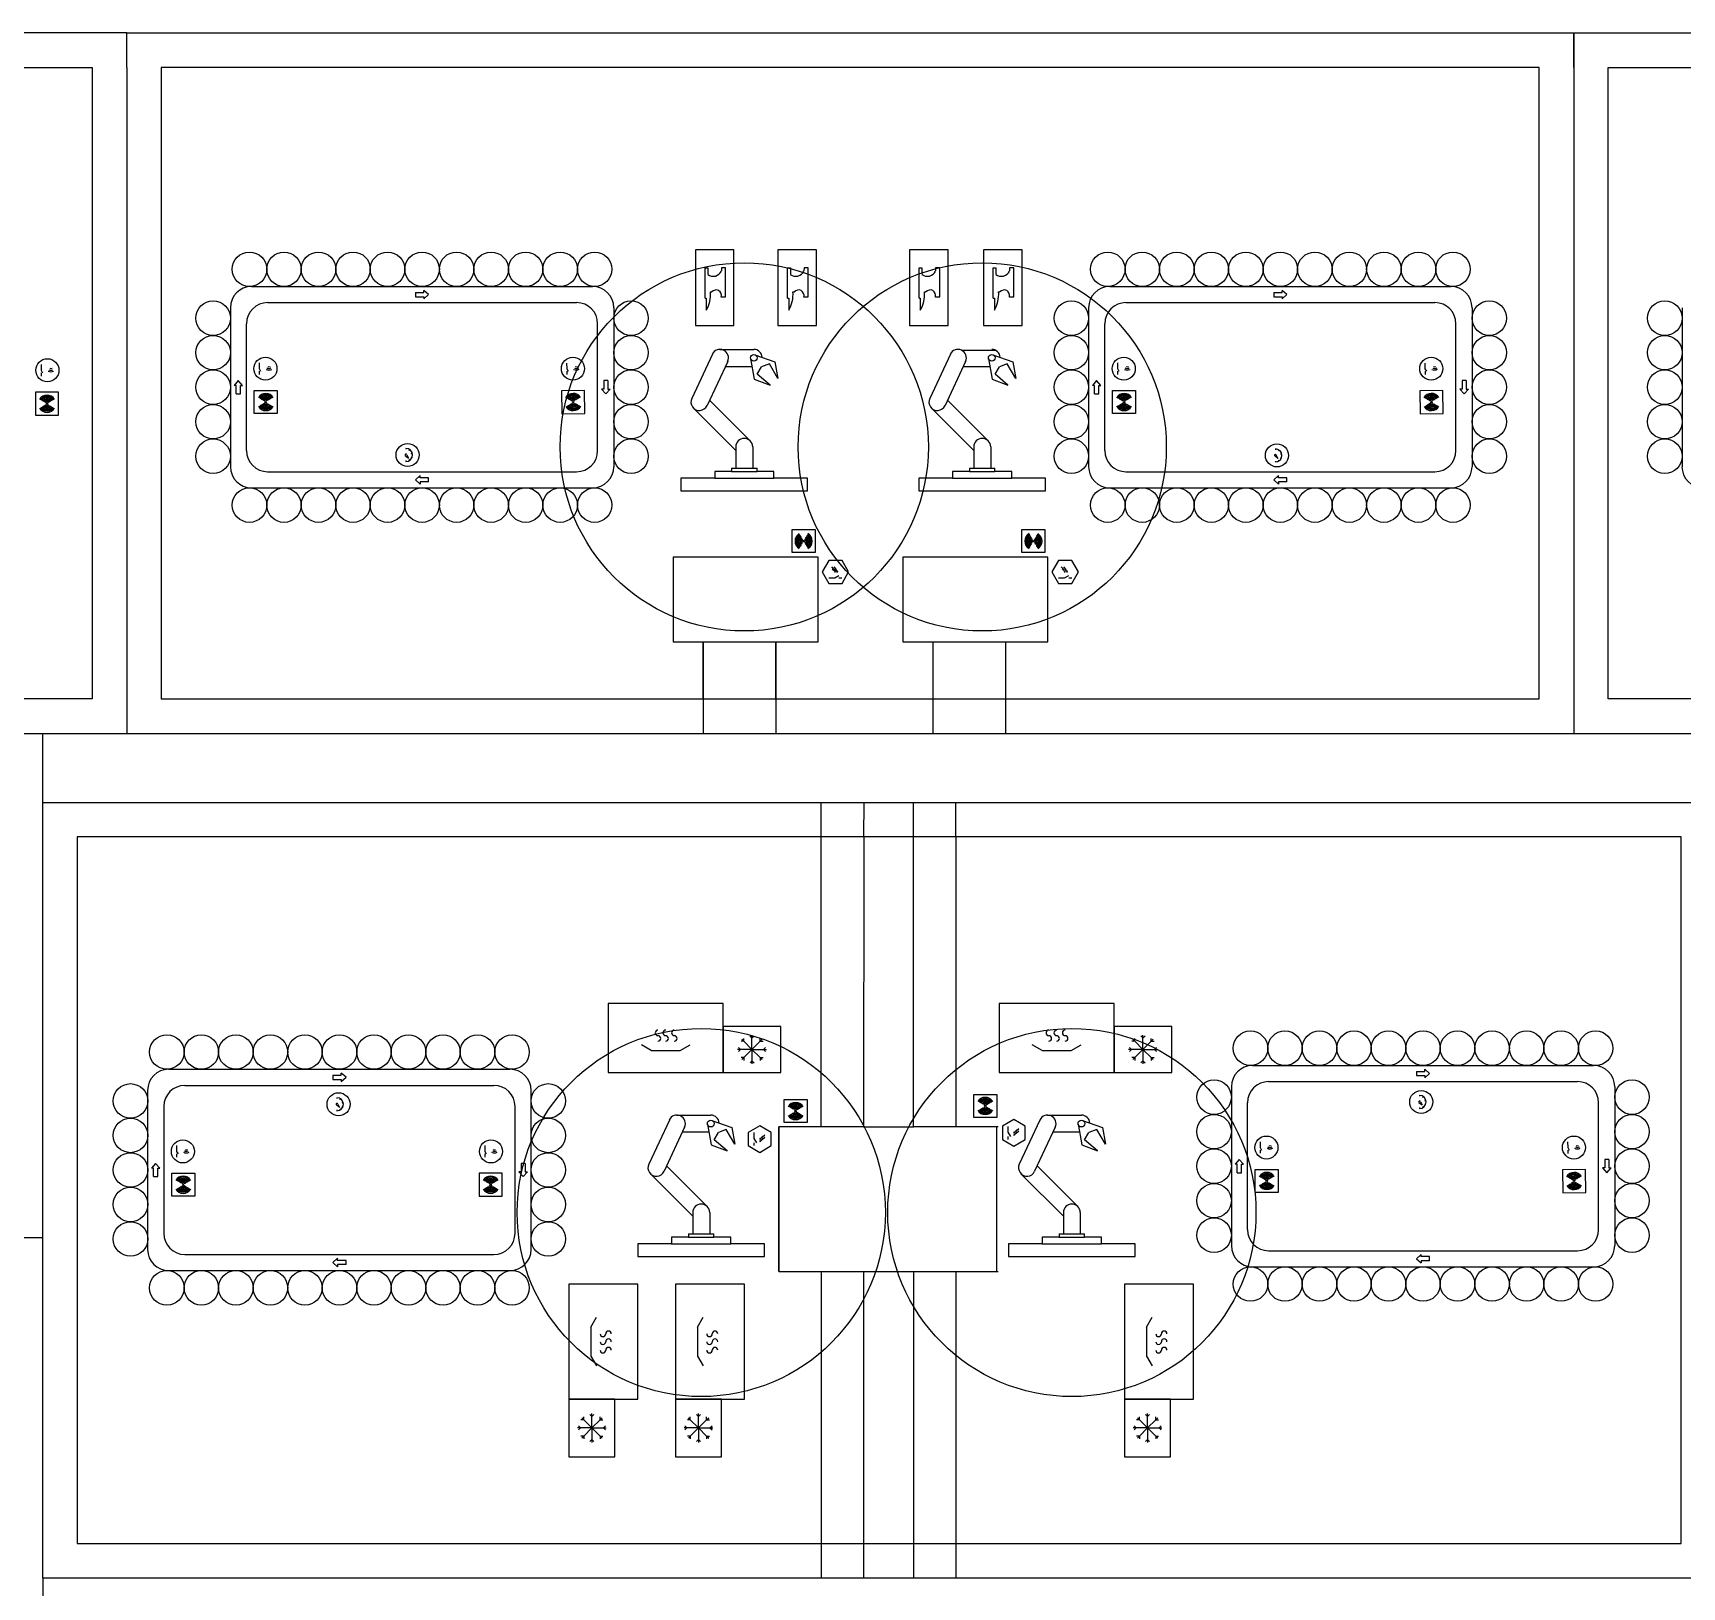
# Model space of a CAD drawing. Header units: millimetres. Extents: x -45159 to 38165, y -34530 to 15716.
# Drawn here: x 10627 to 24958, y 2208 to 15716 of the extents above; entities that cross this region are included whole.
import ezdxf

# ---------------------------------------------------------------- set-up
doc = ezdxf.new("R2010")
doc.units = ezdxf.units.MM
doc.header["$LTSCALE"] = 0.4
for name, color, linetype in [('01 Contornos vistos 0.35', 150, 'Continuous'), ('Almacenaje', 80, 'Continuous'), ('Maquina', 82, 'Continuous'), ('Robots', 80, 'Continuous'), ('Sensores', 211, 'Continuous'), ('Texto2', 7, 'Continuous')]:
    doc.layers.add(name, color=color, linetype=linetype)

msp = doc.modelspace()

# ---------------------------------------------------------------- linework, layer by layer
at = {"layer": '01 Contornos vistos 0.35', "color": 5}
for p, q in [((11442, 15716), (-4676, 15716)), ((11442, 15416), (11442, 15716)), ((11442, 15716), (37805, 15716)), ((24017, 15716), (24017, 9628)), ((11442, 15416), (11442, 9928)), ((16452, 9928), (16452, 10424)), ((16452, 10424), (16452, 9928)), ((17082, 9928), (17082, 10424)), ((17082, 10424), (17082, 9928)), ((18448, 10424), (18448, 9928)), ((19078, 10424), (19078, 9928)), ((11442, 9928), (11442, 9628)), ((16452, 9928), (16452, 9628)), ((17082, 9928), (17082, 9628)), ((18448, 9928), (18448, 9628)), ((19078, 9928), (19078, 9628)), ((-4976, 9628), (11442, 9628)), ((10712, 8878), (10712, 9628)), ((11442, 9628), (37805, 9628)), ((10712, 8728), (10712, 9028)), ((10712, 9028), (38165, 9028)), ((17476, 8728), (17476, 9028)), ((17848, 8728), (17849, 9028)), ((18280, 8728), (18280, 9028)), ((18648, 8728), (18648, 9028)), ((10712, 2285), (10712, 8728)), ((17476, 6209), (17476, 8728)), ((17848, 8728), (17843, 6209)), ((18280, 6209), (18280, 8728)), ((18648, 8728), (18648, 6209)), ((-2000, 5247), (10712, 5247)), ((17476, 4949), (17476, 2585)), ((17843, 4949), (17843, 2585)), ((18280, 4949), (18280, 2585)), ((18648, 4949), (18648, 2585)), ((17476, 2585), (17476, 2285)), ((17843, 2585), (17843, 2285)), ((18280, 2585), (18280, 2285)), ((18648, 2585), (18648, 2285)), ((11012, 2285), (10712, 2285)), ((10712, 2285), (10712, 1685)), ((38165, 2285), (11012, 2285))]:
    msp.add_line(p, q, dxfattribs=at)
at = {"layer": '01 Contornos vistos 0.35', "color": 4}
for p, q in [((24017, 15416), (24017, 15716)), ((17843, 6209), (18280, 6209))]:
    msp.add_line(p, q, dxfattribs=at)
at = {"layer": '01 Contornos vistos 0.35', "color": 40, "true_color": 0xf8d731}
for p, q in [((16718, 13832), (16383, 13832)), ((16383, 13832), (16383, 13172)), ((16718, 13172), (16718, 13832)), ((17435, 13832), (17100, 13832)), ((17100, 13832), (17100, 13172)), ((17435, 13172), (17435, 13832)), ((18579, 13832), (18244, 13832)), ((18244, 13832), (18244, 13172)), ((18579, 13172), (18579, 13832)), ((19222, 13832), (18887, 13832)), ((18887, 13832), (18887, 13172)), ((19222, 13172), (19222, 13832)), ((16468, 13412), (16468, 13673)), ((16468, 13673), (16491, 13673)), ((16491, 13673), (16491, 13618)), ((16610, 13675), (16609, 13647)), ((16646, 13675), (16610, 13675)), ((16646, 13421), (16646, 13675)), ((17185, 13412), (17185, 13673)), ((17185, 13673), (17209, 13673)), ((17209, 13673), (17209, 13618)), ((17328, 13675), (17326, 13647)), ((17363, 13675), (17328, 13675)), ((17363, 13421), (17363, 13675)), ((18328, 13412), (18328, 13673)), ((18328, 13673), (18352, 13673)), ((18352, 13673), (18352, 13618)), ((18471, 13675), (18469, 13647)), ((18507, 13675), (18471, 13675)), ((18507, 13421), (18507, 13675)), ((18972, 13412), (18972, 13673)), ((18972, 13673), (18995, 13673)), ((18995, 13673), (18995, 13618)), ((19114, 13675), (19113, 13647)), ((19150, 13675), (19114, 13675)), ((19150, 13421), (19150, 13675)), ((16468, 13412), (16477, 13412)), ((16477, 13412), (16477, 13306)), ((16514, 13465), (16526, 13465)), ((16608, 13421), (16646, 13421)), ((17185, 13412), (17195, 13412)), ((17195, 13412), (17195, 13306)), ((17231, 13465), (17244, 13465)), ((17325, 13421), (17363, 13421)), ((18328, 13412), (18338, 13412)), ((18338, 13412), (18338, 13306)), ((18375, 13465), (18387, 13465)), ((18469, 13421), (18507, 13421)), ((18972, 13412), (18982, 13412)), ((18982, 13412), (18982, 13306)), ((19018, 13465), (19030, 13465)), ((19112, 13421), (19150, 13421)), ((16383, 13172), (16718, 13172)), ((17100, 13172), (17435, 13172)), ((18244, 13172), (18579, 13172)), ((18887, 13172), (19222, 13172))]:
    msp.add_line(p, q, dxfattribs=at)
at = {"layer": '01 Contornos vistos 0.35', "color": 6}
for p, q in [((10697, 12834), (10697, 12784)), ((10697, 12784), (10710, 12762)), ((10697, 12762), (10697, 12734)), ((12593, 12848), (12593, 12798)), ((12593, 12798), (12605, 12777)), ((12593, 12777), (12593, 12748)), ((15264, 12847), (15265, 12797)), ((15265, 12797), (15278, 12776)), ((15266, 12776), (15266, 12748)), ((20052, 12848), (20052, 12798)), ((20052, 12798), (20064, 12777)), ((20052, 12777), (20052, 12748)), ((22723, 12847), (22724, 12797)), ((22724, 12797), (22737, 12776)), ((22725, 12776), (22725, 12748)), ((13862, 12043), (13890, 12021)), ((13868, 12105), (13868, 12097)), ((13868, 12048), (13868, 12048)), ((13868, 12038), (13868, 12038)), ((13875, 12049), (13890, 12021)), ((13895, 12087), (13900, 12095)), ((13914, 12060), (13923, 12063)), ((21418, 12039), (21446, 12017)), ((21424, 12101), (21424, 12093)), ((21424, 12044), (21424, 12044)), ((21431, 12045), (21446, 12017)), ((21450, 12083), (21456, 12091)), ((21469, 12057), (21479, 12059)), ((13868, 11999), (13868, 11991)), ((13894, 12008), (13899, 12000)), ((13911, 12029), (13920, 12025)), ((21424, 12034), (21424, 12034)), ((21424, 11995), (21424, 11987)), ((21449, 12004), (21455, 11996)), ((21467, 12025), (21476, 12021)), ((17573, 11058), (17587, 11053)), ((17593, 11058), (17607, 11053)), ((19570, 11058), (19584, 11053)), ((19590, 11058), (19604, 11053)), ((13268, 6461), (13268, 6453)), ((13295, 6443), (13300, 6451)), ((22677, 6482), (22677, 6473)), ((22704, 6464), (22709, 6472)), ((13263, 6399), (13290, 6377)), ((13268, 6404), (13268, 6404)), ((13268, 6394), (13268, 6395)), ((13268, 6356), (13268, 6347)), ((13276, 6406), (13290, 6377)), ((13294, 6364), (13299, 6356)), ((13312, 6386), (13321, 6382)), ((13314, 6417), (13323, 6420)), ((22671, 6419), (22699, 6398)), ((22677, 6424), (22677, 6424)), ((22677, 6415), (22677, 6415)), ((22677, 6376), (22677, 6367)), ((22684, 6426), (22699, 6398)), ((22703, 6385), (22708, 6376)), ((22721, 6406), (22729, 6402)), ((22723, 6437), (22732, 6440)), ((19178, 6183), (19172, 6169)), ((19178, 6163), (19172, 6149)), ((11874, 6044), (11874, 5994)), ((14553, 6044), (14553, 5994)), ((16970, 6128), (16965, 6114)), ((16970, 6108), (16965, 6094)), ((21292, 6078), (21292, 6028)), ((21292, 6028), (21304, 6006)), ((23963, 6077), (23964, 6027)), ((23964, 6027), (23977, 6005)), ((11874, 5994), (11887, 5973)), ((11874, 5973), (11874, 5944)), ((14553, 5994), (14565, 5973)), ((14553, 5973), (14553, 5944)), ((21292, 6006), (21292, 5978)), ((23964, 6005), (23965, 5977))]:
    msp.add_line(p, q, dxfattribs=at)
at = {"layer": '01 Contornos vistos 0.35', "color": 3}
for p, q in [((16714, 11159), (16189, 11159)), ((16189, 11159), (16189, 10424)), ((18711, 11159), (18186, 11159)), ((18186, 11159), (18186, 10424)), ((16189, 10424), (16714, 10424)), ((18186, 10424), (18711, 10424)), ((17843, 6209), (17108, 6209)), ((17108, 6209), (17108, 5684)), ((17108, 5684), (17108, 6209)), ((17843, 6209), (18280, 6209)), ((19015, 6209), (18280, 6209)), ((19002, 5684), (19002, 6209)), ((17843, 4949), (18280, 4949))]:
    msp.add_line(p, q, dxfattribs=at)
at = {"layer": '01 Contornos vistos 0.35', "color": 2}
for p, q in [((16000, 6871), (15914, 6921)), ((16250, 6871), (16337, 6921)), ((16775, 6880), (16750, 6880)), ((16775, 6880), (16758, 6898)), ((16775, 6880), (16758, 6863)), ((16875, 6880), (16775, 6880)), ((16805, 6951), (16780, 6951)), ((16805, 6951), (16787, 6969)), ((16805, 6951), (16805, 6976)), ((16875, 6880), (16805, 6951)), ((16875, 6880), (16805, 6810)), ((16875, 6980), (16858, 6998)), ((16875, 6980), (16875, 7005)), ((16875, 6980), (16893, 6998)), ((16875, 6880), (16875, 6980)), ((16875, 6880), (16946, 6951)), ((16875, 6880), (16875, 6780)), ((16875, 6880), (16975, 6880)), ((16875, 6880), (16946, 6810)), ((16946, 6951), (16946, 6976)), ((16946, 6951), (16964, 6969)), ((16946, 6951), (16971, 6951)), ((16975, 6880), (16993, 6898)), ((16975, 6880), (17000, 6880)), ((16975, 6880), (16993, 6863)), ((19398, 6871), (19311, 6921)), ((19648, 6871), (19735, 6921)), ((20173, 6880), (20148, 6880)), ((20173, 6880), (20155, 6898)), ((20173, 6880), (20155, 6863)), ((20273, 6880), (20173, 6880)), ((20202, 6951), (20177, 6951)), ((20202, 6951), (20185, 6969)), ((20202, 6951), (20202, 6976)), ((20273, 6880), (20202, 6951)), ((20273, 6880), (20202, 6810)), ((20273, 6980), (20255, 6998)), ((20273, 6980), (20273, 7005)), ((20273, 6980), (20291, 6998)), ((20273, 6880), (20273, 6980)), ((20273, 6880), (20344, 6951)), ((20273, 6880), (20273, 6780)), ((20273, 6880), (20373, 6880)), ((20273, 6880), (20344, 6810)), ((20344, 6951), (20344, 6976)), ((20344, 6951), (20361, 6969)), ((20344, 6951), (20369, 6951)), ((20373, 6880), (20391, 6898)), ((20373, 6880), (20398, 6880)), ((20373, 6880), (20391, 6863)), ((16000, 6871), (16250, 6871)), ((16805, 6810), (16780, 6810)), ((16805, 6810), (16787, 6792)), ((16805, 6810), (16805, 6785)), ((16875, 6780), (16858, 6763)), ((16875, 6780), (16893, 6763)), ((16875, 6780), (16875, 6755)), ((16946, 6810), (16971, 6810)), ((16946, 6810), (16964, 6792)), ((16946, 6810), (16946, 6785)), ((19398, 6871), (19648, 6871)), ((20202, 6810), (20177, 6810)), ((20202, 6810), (20185, 6792)), ((20202, 6810), (20202, 6785)), ((20273, 6780), (20255, 6763)), ((20273, 6780), (20291, 6763)), ((20273, 6780), (20273, 6755)), ((20344, 6810), (20369, 6810)), ((20344, 6810), (20361, 6792)), ((20344, 6810), (20344, 6785)), ((15474, 4465), (15524, 4552)), ((15474, 4465), (15474, 4215)), ((16401, 4465), (16451, 4552)), ((16401, 4465), (16401, 4215)), ((20304, 4465), (20354, 4552)), ((20304, 4465), (20304, 4215)), ((15474, 4215), (15524, 4129)), ((16401, 4215), (16451, 4129)), ((20304, 4215), (20354, 4129)), ((15384, 3590), (15359, 3590)), ((15384, 3590), (15366, 3608)), ((15384, 3590), (15366, 3573)), ((15484, 3590), (15384, 3590)), ((15413, 3661), (15388, 3661)), ((15413, 3661), (15395, 3679)), ((15413, 3661), (15413, 3686)), ((15484, 3590), (15413, 3661)), ((15484, 3590), (15413, 3520)), ((15484, 3690), (15466, 3708)), ((15484, 3690), (15484, 3715)), ((15484, 3690), (15502, 3708)), ((15484, 3590), (15484, 3690)), ((15484, 3590), (15555, 3661)), ((15484, 3590), (15584, 3590)), ((15484, 3590), (15484, 3490)), ((15484, 3590), (15555, 3520)), ((15555, 3661), (15555, 3686)), ((15555, 3661), (15572, 3679)), ((15555, 3661), (15580, 3661)), ((15584, 3590), (15602, 3608)), ((15584, 3590), (15602, 3573)), ((15584, 3590), (15609, 3590)), ((16310, 3590), (16285, 3590)), ((16310, 3590), (16292, 3608)), ((16310, 3590), (16292, 3573)), ((16410, 3590), (16310, 3590)), ((16339, 3661), (16314, 3661)), ((16339, 3661), (16322, 3679)), ((16339, 3661), (16339, 3686)), ((16410, 3590), (16339, 3661)), ((16410, 3590), (16339, 3520)), ((16410, 3690), (16392, 3708)), ((16410, 3690), (16410, 3715)), ((16410, 3690), (16428, 3708)), ((16410, 3590), (16410, 3690)), ((16410, 3590), (16481, 3661)), ((16410, 3590), (16510, 3590)), ((16410, 3590), (16410, 3490)), ((16410, 3590), (16481, 3520)), ((16481, 3661), (16481, 3686)), ((16481, 3661), (16499, 3679)), ((16481, 3661), (16506, 3661)), ((16510, 3590), (16528, 3608)), ((16510, 3590), (16528, 3573)), ((16510, 3590), (16535, 3590)), ((20213, 3590), (20188, 3590)), ((20213, 3590), (20196, 3608)), ((20213, 3590), (20196, 3573)), ((20313, 3590), (20213, 3590)), ((20243, 3661), (20218, 3661)), ((20243, 3661), (20225, 3679)), ((20243, 3661), (20243, 3686)), ((20313, 3590), (20243, 3661)), ((20313, 3590), (20243, 3520)), ((20313, 3690), (20296, 3708)), ((20313, 3690), (20313, 3715)), ((20313, 3690), (20331, 3708)), ((20313, 3590), (20313, 3690)), ((20313, 3590), (20384, 3661)), ((20313, 3590), (20413, 3590)), ((20313, 3590), (20313, 3490)), ((20313, 3590), (20384, 3520)), ((20384, 3661), (20384, 3686)), ((20384, 3661), (20402, 3679)), ((20384, 3661), (20409, 3661)), ((20413, 3590), (20431, 3608)), ((20413, 3590), (20431, 3573)), ((20413, 3590), (20438, 3590)), ((15413, 3520), (15388, 3520)), ((15413, 3520), (15395, 3502)), ((15413, 3520), (15413, 3495)), ((15484, 3490), (15466, 3473)), ((15484, 3490), (15502, 3473)), ((15484, 3490), (15484, 3465)), ((15555, 3520), (15555, 3495)), ((15555, 3520), (15572, 3502)), ((15555, 3520), (15580, 3520)), ((16339, 3520), (16314, 3520)), ((16339, 3520), (16322, 3502)), ((16339, 3520), (16339, 3495)), ((16410, 3490), (16392, 3473)), ((16410, 3490), (16428, 3473)), ((16410, 3490), (16410, 3465)), ((16481, 3520), (16481, 3495)), ((16481, 3520), (16499, 3502)), ((16481, 3520), (16506, 3520)), ((20243, 3520), (20218, 3520)), ((20243, 3520), (20225, 3502)), ((20243, 3520), (20243, 3495)), ((20313, 3490), (20296, 3473)), ((20313, 3490), (20331, 3473)), ((20313, 3490), (20313, 3465)), ((20384, 3520), (20384, 3495)), ((20384, 3520), (20402, 3502)), ((20384, 3520), (20409, 3520))]:
    msp.add_line(p, q, dxfattribs=at)
at = {"layer": '01 Contornos vistos 0.35', "color": 5}
for points in [[(-4676, 15416), (11142, 15416), (11142, 9928), (-4676, 9928)], [(19023, 6680), (20023, 6680), (20023, 7280), (19023, 7280)]]:
    msp.add_lwpolyline(points, close=True, dxfattribs=at)
at = {"layer": '01 Contornos vistos 0.35', "color": 6}
for points in [[(11742, 9928), (23717, 9928), (23717, 15416), (11742, 15416)], [(24317, 15416), (37805, 15416), (37805, 9928), (24317, 9928)], [(10649, 12593), (10649, 12393), (10849, 12393), (10849, 12593)], [(12750, 12608), (12750, 12408), (12550, 12408), (12550, 12608)], [(15219, 12606), (15222, 12406), (15422, 12409), (15419, 12609)], [(20209, 12608), (20209, 12408), (20009, 12408), (20009, 12608)], [(22678, 12606), (22681, 12406), (22881, 12409), (22878, 12609)], [(17224, 11399), (17424, 11399), (17424, 11199), (17224, 11199)], [(19221, 11399), (19421, 11399), (19421, 11199), (19221, 11199)], [(24950, 8728), (11012, 8728), (11012, 2585), (24950, 2585)], [(19002, 6489), (19002, 6289), (18802, 6289), (18802, 6489)], [(17354, 6445), (17354, 6245), (17154, 6245), (17154, 6445)], [(12032, 5804), (12032, 5604), (11832, 5604), (11832, 5804)], [(14504, 5804), (14504, 5604), (14704, 5604), (14704, 5804)], [(21449, 5837), (21449, 5637), (21249, 5637), (21249, 5837)], [(23918, 5835), (23921, 5635), (24121, 5638), (24118, 5838)]]:
    msp.add_lwpolyline(points, close=True, dxfattribs=at)
at = {"layer": '01 Contornos vistos 0.35', "color": 2}
for points in [[(15625, 6680), (16625, 6680), (16625, 7280), (15625, 7280)], [(16625, 6680), (17125, 6680), (17125, 7080), (16625, 7080)], [(20023, 6680), (20523, 6680), (20523, 7080), (20023, 7080)], [(15284, 4840), (15284, 3840), (15884, 3840), (15884, 4840)], [(16210, 4840), (16210, 3840), (16810, 3840), (16810, 4840)], [(20113, 4840), (20113, 3840), (20713, 3840), (20713, 4840)], [(15284, 3840), (15284, 3340), (15684, 3340), (15684, 3840)], [(16210, 3840), (16210, 3340), (16610, 3340), (16610, 3840)], [(20113, 3840), (20113, 3340), (20513, 3340), (20513, 3840)]]:
    msp.add_lwpolyline(points, close=True, dxfattribs=at)
at = {"layer": '01 Contornos vistos 0.35', "color": 85, "true_color": 0x58ba48}
for centre in [(12508, 13662), (12808, 13662), (13108, 13662), (13408, 13662), (13708, 13662), (14008, 13662), (14308, 13662), (14608, 13662), (14908, 13662), (15208, 13662), (15508, 13662), (19967, 13662), (20267, 13662), (20567, 13662), (20867, 13662), (21167, 13662), (21467, 13662), (21767, 13662), (22067, 13662), (22367, 13662), (22667, 13662), (22967, 13662), (12192, 13237), (15824, 13237), (19651, 13237), (23283, 13237), (24808, 13237), (12192, 12937), (15824, 12937), (19651, 12937), (23283, 12937), (24808, 12937), (12192, 12637), (15824, 12637), (19651, 12637), (23283, 12637), (24808, 12637), (12192, 12337), (15824, 12337), (19651, 12337), (23283, 12337), (24808, 12337), (12192, 12037), (15824, 12037), (19651, 12037), (23283, 12037), (24808, 12037), (12508, 11612), (12808, 11612), (13108, 11612), (13408, 11612), (13708, 11612), (14008, 11612), (14308, 11612), (14608, 11612), (14908, 11612), (15208, 11612), (15508, 11612), (19967, 11612), (20267, 11612), (20567, 11612), (20867, 11612), (21167, 11612), (21467, 11612), (21767, 11612), (22067, 11612), (22367, 11612), (22667, 11612), (22967, 11612), (21207, 6891), (21507, 6891), (21807, 6891), (22107, 6891), (22407, 6891), (22707, 6891), (23007, 6891), (23307, 6891), (23607, 6891), (23907, 6891), (24207, 6891), (11790, 6858), (12090, 6858), (12390, 6858), (12690, 6858), (12990, 6858), (13290, 6858), (13590, 6858), (13890, 6858), (14190, 6858), (14490, 6858), (14790, 6858), (20891, 6466), (24523, 6466), (11474, 6433), (15105, 6433), (20891, 6166), (24523, 6166), (11474, 6133), (15105, 6133), (11474, 5833), (15105, 5833), (20891, 5866), (24523, 5866), (11474, 5533), (15105, 5533), (20891, 5566), (24523, 5566), (11474, 5233), (15105, 5233), (20891, 5266), (24523, 5266), (11790, 4808), (12090, 4808), (12390, 4808), (12690, 4808), (12990, 4808), (13290, 4808), (13590, 4808), (13890, 4808), (14190, 4808), (14490, 4808), (14790, 4808), (21207, 4841), (21507, 4841), (21807, 4841), (22107, 4841), (22407, 4841), (22707, 4841), (23007, 4841), (23307, 4841), (23607, 4841), (23907, 4841), (24207, 4841)]:
    msp.add_circle(centre, 150, dxfattribs=at)
at = {"layer": '01 Contornos vistos 0.35', "color": 1}
for centre in [(16808, 12118), (18876, 12118), (16434, 5463), (19655, 5463)]:
    msp.add_circle(centre, 1600, dxfattribs=at)
at = {"layer": '01 Contornos vistos 0.35', "color": 6}
for centre, radius in [((12647, 12798), 100), ((15319, 12798), 100), ((20106, 12798), 100), ((22778, 12798), 100), ((10752, 12784), 100), ((10749, 12493), 5), ((12650, 12508), 5), ((15321, 12508), 5), ((20109, 12508), 5), ((22780, 12508), 5), ((13882, 12048), 100), ((21437, 12044), 100), ((17324, 11299), 5), ((19321, 11299), 5), ((13282, 6404), 100), ((22691, 6424), 100), ((17254, 6345), 5), ((18902, 6389), 5), ((11929, 5994), 100), ((14607, 5994), 100), ((21346, 6028), 100), ((24018, 6028), 100), ((21349, 5737), 5), ((24020, 5737), 5), ((11932, 5704), 5), ((14604, 5704), 5)]:
    msp.add_circle(centre, radius, dxfattribs=at)
at = {"layer": '01 Contornos vistos 0.35', "color": 40, "true_color": 0xf8d731}
for centre, radius, start, end in [((16539, 13677), 76.1, 231.2001, 336.5411), ((17256, 13677), 76.1, 231.2001, 336.5411), ((18400, 13677), 76.1, 231.2001, 336.5411), ((19043, 13677), 76.1, 231.2001, 336.5411), ((16563, 13435), 47.3, 342.3406, 140.7044), ((17280, 13435), 47.3, 342.3406, 140.7044), ((18424, 13435), 47.3, 342.3406, 140.7044), ((19067, 13435), 47.3, 342.3406, 140.7044), ((16240, 13444), 275, 329.7745, 4.3744), ((16957, 13444), 275, 329.7745, 4.3744), ((18100, 13444), 275, 329.7745, 4.3744), ((18744, 13444), 275, 329.7745, 4.3744)]:
    msp.add_arc(centre, radius, start, end, dxfattribs=at)
at = {"layer": '01 Contornos vistos 0.35', "color": 6}
for centre, radius, start, end in [((10782, 12819), 48.6, 240, 300), ((10782, 12819), 34.7, 240, 300), ((10782, 12819), 20.8, 240, 300), ((12677, 12834), 48.6, 240, 300), ((12677, 12834), 34.7, 240, 300), ((12677, 12834), 20.8, 240, 300), ((15349, 12834), 48.6, 240.88, 300.88), ((15349, 12834), 34.7, 240.88, 300.88), ((15349, 12834), 20.8, 240.88, 300.88), ((20136, 12834), 48.6, 240, 300), ((20136, 12834), 34.7, 240, 300), ((20136, 12834), 20.8, 240, 300), ((22808, 12834), 48.6, 240.88, 300.88), ((22808, 12834), 34.7, 240.88, 300.88), ((22808, 12834), 20.8, 240.88, 300.88), ((10749, 12493), 75, 30, 150), ((10749, 12493), 65, 30, 150), ((10749, 12493), 55, 30, 150), ((10749, 12493), 45, 30, 150), ((10749, 12493), 45, 210, 330), ((10749, 12493), 35, 30, 150), ((10749, 12493), 35, 210, 330), ((10749, 12493), 25, 30, 150), ((10749, 12493), 25, 210, 330), ((10749, 12493), 15, 30, 150), ((10749, 12493), 15, 210, 330), ((12650, 12508), 75, 30, 150), ((12650, 12508), 75, 210, 330), ((12650, 12508), 65, 30, 150), ((12650, 12508), 65, 210, 330), ((12650, 12508), 55, 30, 150), ((12650, 12508), 55, 210, 330), ((12650, 12508), 45, 30, 150), ((12650, 12508), 45, 210, 330), ((12650, 12508), 35, 30, 150), ((12650, 12508), 35, 210, 330), ((12650, 12508), 25, 30, 150), ((12650, 12508), 25, 210, 330), ((12650, 12508), 15, 30, 150), ((12650, 12508), 15, 210, 330), ((15321, 12508), 75, 30.88, 150.88), ((15321, 12508), 75, 210.88, 330.88), ((15321, 12508), 65, 30.88, 150.88), ((15321, 12508), 65, 210.88, 330.88), ((15321, 12508), 55, 30.88, 150.88), ((15321, 12508), 55, 210.88, 330.88), ((15321, 12508), 45, 30.88, 150.88), ((15321, 12508), 45, 210.88, 330.88), ((15321, 12508), 35, 30.88, 150.88), ((15321, 12508), 35, 210.88, 330.88), ((15321, 12508), 25, 30.88, 150.88), ((15321, 12508), 25, 210.88, 330.88), ((15321, 12508), 15, 30.88, 150.88), ((15321, 12508), 15, 210.88, 330.88), ((20109, 12508), 75, 30, 150), ((20109, 12508), 75, 210, 330), ((20109, 12508), 65, 30, 150), ((20109, 12508), 65, 210, 330), ((20109, 12508), 55, 30, 150), ((20109, 12508), 55, 210, 330), ((20109, 12508), 45, 30, 150), ((20109, 12508), 45, 210, 330), ((20109, 12508), 35, 30, 150), ((20109, 12508), 35, 210, 330), ((20109, 12508), 25, 30, 150), ((20109, 12508), 25, 210, 330), ((20109, 12508), 15, 30, 150), ((20109, 12508), 15, 210, 330), ((22780, 12508), 75, 30.88, 150.88), ((22780, 12508), 75, 210.88, 330.88), ((22780, 12508), 65, 30.88, 150.88), ((22780, 12508), 65, 210.88, 330.88), ((22780, 12508), 55, 30.88, 150.88), ((22780, 12508), 55, 210.88, 330.88), ((22780, 12508), 45, 30.88, 150.88), ((22780, 12508), 45, 210.88, 330.88), ((22780, 12508), 35, 30.88, 150.88), ((22780, 12508), 35, 210.88, 330.88), ((22780, 12508), 25, 30.88, 150.88), ((22780, 12508), 25, 210.88, 330.88), ((22780, 12508), 15, 30.88, 150.88), ((22780, 12508), 15, 210.88, 330.88), ((10749, 12493), 75, 210, 330), ((10749, 12493), 65, 210, 330), ((10749, 12493), 55, 210, 330), ((13868, 12048), 7.58, 11.8715, 222.7764), ((13868, 12048), 57.2, 270, 90), ((21424, 12044), 7.58, 11.8715, 222.7764), ((21424, 12044), 57.2, 270, 90), ((17324, 11299), 75, 120, 240), ((17324, 11299), 65, 120, 240), ((17324, 11299), 55, 120, 240), ((17324, 11299), 45, 120, 240), ((17324, 11299), 35, 120, 240), ((17324, 11299), 35, 300, 60), ((17324, 11299), 45, 300, 60), ((17324, 11299), 55, 300, 60), ((17324, 11299), 65, 300, 60), ((17324, 11299), 75, 300, 60), ((19321, 11299), 75, 120, 240), ((19321, 11299), 65, 120, 240), ((19321, 11299), 55, 120, 240), ((19321, 11299), 45, 120, 240), ((19321, 11299), 35, 120, 240), ((19321, 11299), 35, 300, 60), ((19321, 11299), 45, 300, 60), ((19321, 11299), 55, 300, 60), ((19321, 11299), 65, 300, 60), ((19321, 11299), 75, 300, 60), ((17324, 11299), 25, 120, 240), ((17324, 11299), 15, 120, 240), ((17324, 11299), 15, 300, 60), ((17324, 11299), 25, 300, 60), ((19321, 11299), 25, 120, 240), ((19321, 11299), 15, 120, 240), ((19321, 11299), 15, 300, 60), ((19321, 11299), 25, 300, 60), ((13268, 6404), 57.2, 270, 90), ((18902, 6389), 75, 30, 150), ((18902, 6389), 65, 30, 150), ((22677, 6424), 57.2, 270, 90), ((13268, 6404), 7.58, 11.8715, 222.7764), ((17254, 6345), 75, 30, 150), ((17254, 6345), 75, 210, 330), ((17254, 6345), 65, 30, 150), ((17254, 6345), 65, 210, 330), ((17254, 6345), 55, 30, 150), ((17254, 6345), 55, 210, 330), ((17254, 6345), 45, 30, 150), ((17254, 6345), 45, 210, 330), ((17254, 6345), 35, 30, 150), ((17254, 6345), 35, 210, 330), ((17254, 6345), 25, 30, 150), ((17254, 6345), 25, 210, 330), ((17254, 6345), 15, 30, 150), ((17254, 6345), 15, 210, 330), ((18902, 6389), 75, 210, 330), ((18902, 6389), 65, 210, 330), ((18902, 6389), 55, 30, 150), ((18902, 6389), 55, 210, 330), ((18902, 6389), 45, 30, 150), ((18902, 6389), 45, 210, 330), ((18902, 6389), 35, 30, 150), ((18902, 6389), 35, 210, 330), ((18902, 6389), 25, 30, 150), ((18902, 6389), 25, 210, 330), ((18902, 6389), 15, 30, 150), ((18902, 6389), 15, 210, 330), ((22677, 6424), 7.58, 11.8715, 222.7764), ((21376, 6063), 48.6, 240, 300), ((21376, 6063), 34.7, 240, 300), ((21376, 6063), 20.8, 240, 300), ((24048, 6064), 48.6, 240.88, 300.88), ((24048, 6064), 34.7, 240.88, 300.88), ((24048, 6064), 20.8, 240.88, 300.88), ((11959, 6030), 48.6, 240, 300), ((11959, 6030), 34.7, 240, 300), ((11959, 6030), 20.8, 240, 300), ((14637, 6030), 48.6, 240, 300), ((14637, 6030), 34.7, 240, 300), ((14637, 6030), 20.8, 240, 300), ((11932, 5704), 75, 30, 150), ((11932, 5704), 65, 30, 150), ((11932, 5704), 55, 30, 150), ((11932, 5704), 45, 30, 150), ((11932, 5704), 35, 30, 150), ((14604, 5704), 75, 30, 150), ((14604, 5704), 65, 30, 150), ((14604, 5704), 55, 30, 150), ((14604, 5704), 45, 30, 150), ((14604, 5704), 35, 30, 150), ((21349, 5737), 75, 30, 150), ((21349, 5737), 65, 30, 150), ((21349, 5737), 55, 30, 150), ((21349, 5737), 45, 30, 150), ((21349, 5737), 35, 30, 150), ((21349, 5737), 25, 30, 150), ((21349, 5737), 15, 30, 150), ((24020, 5737), 75, 30.88, 150.88), ((24020, 5737), 65, 30.88, 150.88), ((24020, 5737), 55, 30.88, 150.88), ((24020, 5737), 45, 30.88, 150.88), ((24020, 5737), 35, 30.88, 150.88), ((24020, 5737), 25, 30.88, 150.88), ((24020, 5737), 15, 30.88, 150.88), ((11932, 5704), 75, 210, 330), ((11932, 5704), 65, 210, 330), ((11932, 5704), 55, 210, 330), ((11932, 5704), 45, 210, 330), ((11932, 5704), 35, 210, 330), ((11932, 5704), 25, 30, 150), ((11932, 5704), 25, 210, 330), ((11932, 5704), 15, 30, 150), ((11932, 5704), 15, 210, 330), ((14604, 5704), 75, 210, 330), ((14604, 5704), 65, 210, 330), ((14604, 5704), 55, 210, 330), ((14604, 5704), 45, 210, 330), ((14604, 5704), 35, 210, 330), ((14604, 5704), 25, 30, 150), ((14604, 5704), 25, 210, 330), ((14604, 5704), 15, 30, 150), ((14604, 5704), 15, 210, 330), ((21349, 5737), 75, 210, 330), ((21349, 5737), 65, 210, 330), ((21349, 5737), 55, 210, 330), ((21349, 5737), 45, 210, 330), ((21349, 5737), 35, 210, 330), ((21349, 5737), 25, 210, 330), ((21349, 5737), 15, 210, 330), ((24020, 5737), 75, 210.88, 330.88), ((24020, 5737), 65, 210.88, 330.88), ((24020, 5737), 55, 210.88, 330.88), ((24020, 5737), 45, 210.88, 330.88), ((24020, 5737), 35, 210.88, 330.88), ((24020, 5737), 25, 210.88, 330.88), ((24020, 5737), 15, 210.88, 330.88)]:
    msp.add_arc(centre, radius, start, end, dxfattribs=at)
at = {"layer": '01 Contornos vistos 0.35', "color": 2}
for centre, start, end in [((16058, 7025), 90, 270), ((16125, 7025), 90, 270), ((16200, 7025), 90, 270), ((19455, 7025), 90, 270), ((19523, 7025), 90, 270), ((19597, 7025), 90, 270), ((16058, 6976), 270, 90), ((16125, 6976), 270, 90), ((16200, 6976), 270, 90), ((19455, 6976), 270, 90), ((19523, 6976), 270, 90), ((19597, 6976), 270, 90), ((15580, 4408), 180, 0), ((15580, 4340), 180, 0), ((15628, 4408), 0, 180), ((15628, 4340), 0, 180), ((16506, 4408), 180, 0), ((16506, 4340), 180, 0), ((16554, 4408), 0, 180), ((16554, 4340), 0, 180), ((20409, 4408), 180, 0), ((20409, 4340), 180, 0), ((20457, 4408), 0, 180), ((20457, 4340), 0, 180), ((15580, 4266), 180, 0), ((15628, 4266), 0, 180), ((16506, 4266), 180, 0), ((16554, 4266), 0, 180), ((20409, 4266), 180, 0), ((20457, 4266), 0, 180)]:
    msp.add_arc(centre, 24.1, start, end, dxfattribs=at)
at = {"layer": 'Almacenaje'}
for p, q in [((17449, 11159), (16714, 11159)), ((17449, 10424), (17449, 11159)), ((19446, 11159), (18711, 11159)), ((19446, 10424), (19446, 11159)), ((16714, 10424), (17449, 10424)), ((18711, 10424), (19446, 10424)), ((17108, 5684), (17108, 4949)), ((17108, 4949), (17108, 5684)), ((19002, 4949), (19002, 5684)), ((17108, 4949), (17843, 4949)), ((18280, 4949), (19015, 4949))]:
    msp.add_line(p, q, dxfattribs=at)
at = {"layer": 'Maquina'}
for p, q in [((12526, 13512), (15490, 13512)), ((19985, 13512), (22949, 13512)), ((12342, 13328), (12342, 11946)), ((12666, 13372), (15350, 13372)), ((15674, 13328), (15674, 11946)), ((19801, 13328), (19801, 11946)), ((20125, 13372), (22809, 13372)), ((23133, 13328), (23133, 11946)), ((24958, 13328), (24958, 11946)), ((12482, 12086), (12482, 13188)), ((15534, 12086), (15534, 13188)), ((19941, 12086), (19941, 13188)), ((22993, 12086), (22993, 13188)), ((12666, 11902), (15350, 11902)), ((20125, 11902), (22809, 11902)), ((12526, 11762), (15490, 11762)), ((19985, 11762), (22949, 11762)), ((21225, 6741), (24189, 6741)), ((11807, 6708), (14772, 6708)), ((21365, 6601), (24049, 6601)), ((11624, 5142), (11624, 6524)), ((11947, 6568), (14632, 6568)), ((14955, 5142), (14955, 6524)), ((21041, 6557), (21041, 5175)), ((24373, 6557), (24373, 5175)), ((11764, 6384), (11764, 5282)), ((14815, 6384), (14815, 5282)), ((21181, 5315), (21181, 6417)), ((24233, 5315), (24233, 6417)), ((11947, 5098), (14632, 5098)), ((21365, 5131), (24049, 5131)), ((11807, 4958), (14772, 4958)), ((21225, 4991), (24189, 4991))]:
    msp.add_line(p, q, dxfattribs=at)
for centre, start, end in [((12526, 13328), 90, 180), ((15490, 13328), 0, 90), ((19985, 13328), 90, 180), ((22949, 13328), 0, 90), ((12666, 13188), 90, 180), ((15350, 13188), 0, 90), ((20125, 13188), 90, 180), ((22809, 13188), 0, 90), ((12666, 12086), 180, 270), ((15350, 12086), 270, 0), ((20125, 12086), 180, 270), ((22809, 12086), 270, 0), ((12526, 11946), 180, 270), ((15490, 11946), 270, 0), ((19985, 11946), 180, 270), ((22949, 11946), 270, 0), ((25141, 11946), 180, 270), ((21225, 6557), 90, 180), ((24189, 6557), 0, 90), ((11807, 6524), 90, 180), ((14772, 6524), 0, 90), ((21365, 6417), 90, 180), ((24049, 6417), 0, 90), ((11947, 6384), 90, 180), ((14632, 6384), 0, 90), ((21365, 5315), 180, 270), ((24049, 5315), 270, 0), ((11947, 5282), 180, 270), ((14632, 5282), 270, 0), ((21225, 5175), 180, 270), ((24189, 5175), 270, 0), ((11807, 5142), 180, 270), ((14772, 5142), 270, 0)]:
    msp.add_arc(centre, 184, start, end, dxfattribs=at)
at = {"layer": 'Robots'}
for p, q in [((16531, 12923), (16352, 12539)), ((16597, 12965), (16891, 12965)), ((16901, 12919), (17074, 12857)), ((18599, 12923), (18420, 12539)), ((18696, 12958), (18990, 12958)), ((18969, 12919), (19142, 12857)), ((16664, 12861), (16485, 12477)), ((16644, 12818), (16874, 12818)), ((16862, 12887), (16894, 12706)), ((16920, 12750), (16957, 12814)), ((17026, 12839), (16957, 12814)), ((17100, 12712), (17026, 12839)), ((17074, 12857), (17100, 12712)), ((18732, 12861), (18553, 12477)), ((18712, 12818), (18942, 12818)), ((18930, 12887), (18962, 12706)), ((18988, 12750), (19025, 12814)), ((19094, 12839), (19025, 12814)), ((19167, 12712), (19094, 12839)), ((19142, 12857), (19167, 12712)), ((16894, 12706), (17032, 12655)), ((17032, 12655), (16920, 12750)), ((18962, 12706), (19100, 12655)), ((19100, 12655), (18988, 12750)), ((16485, 12477), (16485, 12477)), ((16507, 12524), (16860, 12170)), ((18553, 12477), (18553, 12477)), ((18575, 12524), (18928, 12170)), ((16367, 12456), (16735, 12088)), ((18434, 12456), (18803, 12088)), ((16735, 12118), (16735, 11934)), ((16860, 12170), (16860, 12170)), ((16860, 12170), (16860, 12170)), ((16860, 12170), (16860, 12170)), ((16882, 12118), (16882, 11934)), ((18803, 12118), (18803, 11934)), ((18928, 12170), (18928, 12170)), ((18928, 12170), (18928, 12170)), ((18928, 12170), (18928, 12170)), ((18950, 12118), (18950, 11934)), ((16698, 11905), (16551, 11905)), ((16551, 11905), (16551, 11846)), ((16698, 11934), (16919, 11934)), ((16698, 11934), (16698, 11905)), ((16698, 11905), (16919, 11905)), ((16919, 11905), (16919, 11934)), ((17066, 11905), (16919, 11905)), ((17066, 11846), (17066, 11905)), ((18766, 11905), (18619, 11905)), ((18619, 11905), (18619, 11846)), ((18766, 11934), (18986, 11934)), ((18766, 11934), (18766, 11905)), ((18766, 11905), (18986, 11905)), ((18986, 11905), (18986, 11934)), ((19133, 11905), (18986, 11905)), ((19133, 11846), (19133, 11905)), ((16551, 11846), (16257, 11846)), ((16257, 11846), (16257, 11736)), ((16551, 11846), (17066, 11846)), ((17359, 11846), (17066, 11846)), ((17359, 11736), (17359, 11846)), ((18619, 11846), (18325, 11846)), ((18325, 11846), (18325, 11736)), ((18619, 11846), (19133, 11846)), ((19427, 11846), (19133, 11846)), ((19427, 11736), (19427, 11846)), ((16257, 11736), (17359, 11736)), ((18325, 11736), (19427, 11736)), ((16223, 6310), (16517, 6310)), ((19444, 6310), (19738, 6310)), ((16157, 6267), (15978, 5884)), ((16290, 6205), (16111, 5821)), ((16270, 6163), (16500, 6163)), ((16488, 6231), (16520, 6050)), ((16527, 6264), (16700, 6201)), ((16652, 6184), (16583, 6158)), ((16725, 6056), (16652, 6184)), ((16700, 6201), (16725, 6056)), ((19377, 6267), (19198, 5884)), ((19510, 6205), (19331, 5821)), ((19490, 6163), (19721, 6163)), ((19709, 6231), (19741, 6050)), ((19748, 6264), (19920, 6201)), ((19872, 6184), (19803, 6158)), ((19946, 6056), (19872, 6184)), ((19920, 6201), (19946, 6056)), ((16520, 6050), (16658, 6000)), ((16546, 6094), (16583, 6158)), ((16658, 6000), (16546, 6094)), ((19741, 6050), (19879, 6000)), ((19766, 6094), (19803, 6158)), ((19879, 6000), (19766, 6094)), ((15993, 5800), (16361, 5432)), ((16111, 5821), (16111, 5821)), ((16133, 5868), (16486, 5515)), ((19213, 5800), (19581, 5432)), ((19331, 5821), (19331, 5821)), ((19353, 5868), (19706, 5515)), ((16361, 5463), (16361, 5279)), ((16486, 5515), (16486, 5515)), ((16486, 5515), (16486, 5515)), ((16486, 5515), (16486, 5515)), ((16508, 5463), (16508, 5279)), ((19581, 5463), (19581, 5279)), ((19706, 5515), (19706, 5515)), ((19706, 5515), (19706, 5515)), ((19706, 5515), (19706, 5515)), ((19728, 5463), (19728, 5279)), ((16177, 5191), (15883, 5191)), ((15883, 5191), (15883, 5080)), ((16324, 5249), (16177, 5249)), ((16177, 5249), (16177, 5191)), ((16177, 5191), (16691, 5191)), ((16324, 5279), (16545, 5279)), ((16324, 5279), (16324, 5249)), ((16324, 5249), (16545, 5249)), ((16545, 5249), (16545, 5279)), ((16691, 5249), (16545, 5249)), ((16691, 5191), (16691, 5249)), ((16985, 5191), (16691, 5191)), ((16985, 5080), (16985, 5191)), ((19397, 5191), (19103, 5191)), ((19103, 5191), (19103, 5080)), ((19544, 5249), (19397, 5249)), ((19397, 5249), (19397, 5191)), ((19397, 5191), (19912, 5191)), ((19544, 5279), (19765, 5279)), ((19544, 5279), (19544, 5249)), ((19544, 5249), (19765, 5249)), ((19765, 5249), (19765, 5279)), ((19912, 5249), (19765, 5249)), ((19912, 5191), (19912, 5249)), ((20206, 5191), (19912, 5191)), ((20206, 5080), (20206, 5191)), ((15883, 5080), (16985, 5080)), ((19103, 5080), (20206, 5080))]:
    msp.add_line(p, q, dxfattribs=at)
for centre in [(16891, 12892), (18959, 12892), (16517, 6236), (19738, 6236)]:
    msp.add_circle(centre, 29.4, dxfattribs=at)
for centre, start, end in [((16597, 12892), 335, 155), ((16891, 12892), 3.5784, 90), ((18665, 12892), 335, 155), ((18959, 12892), 3.5784, 90), ((16418, 12508), 155, 335), ((18486, 12508), 155, 335), ((16808, 12118), 0, 180), ((18876, 12118), 0, 180), ((16223, 6236), 335, 155), ((16517, 6236), 3.5784, 90), ((19444, 6236), 335, 155), ((19738, 6236), 3.5784, 90), ((16044, 5852), 155, 335), ((19265, 5852), 155, 335), ((16434, 5463), 0, 180), ((19655, 5463), 0, 180)]:
    msp.add_arc(centre, 73.5, start, end, dxfattribs=at)
at = {"layer": 'Sensores', "color": 6}
for p, q in [((17566, 11074), (17587, 11053)), ((17573, 11058), (17594, 11037)), ((17586, 11074), (17607, 11053)), ((17593, 11058), (17614, 11037)), ((19563, 11074), (19584, 11053)), ((19570, 11058), (19591, 11037)), ((19583, 11074), (19604, 11053)), ((19590, 11058), (19611, 11037)), ((17544, 10980), (17595, 10980)), ((17595, 10980), (17631, 11001)), ((17631, 10980), (17657, 10980)), ((19540, 10980), (19591, 10980)), ((19591, 10980), (19628, 11001)), ((19628, 10980), (19654, 10980)), ((19100, 6212), (19100, 6161)), ((19178, 6183), (19156, 6162)), ((19178, 6163), (19156, 6142)), ((19194, 6190), (19172, 6169)), ((19194, 6170), (19172, 6149)), ((16892, 6158), (16892, 6107)), ((16892, 6107), (16913, 6070)), ((16892, 6070), (16892, 6044)), ((16970, 6128), (16949, 6107)), ((16970, 6108), (16949, 6087)), ((16986, 6135), (16965, 6114)), ((16986, 6115), (16965, 6094)), ((19100, 6161), (19121, 6125)), ((19100, 6125), (19100, 6099))]:
    msp.add_line(p, q, dxfattribs=at)
for points in [[(17542, 10931), (17658, 10931), (17715, 11031), (17658, 11131), (17542, 11131), (17485, 11031)], [(17598, 11040), (17591, 11033), (17600, 11031)], [(17618, 11040), (17611, 11033), (17620, 11031)], [(19539, 10931), (19654, 10931), (19712, 11031), (19654, 11131), (19539, 11131), (19482, 11031)], [(19594, 11040), (19588, 11033), (19597, 11031)], [(19614, 11040), (19608, 11033), (19617, 11031)], [(16843, 6159), (16843, 6044), (16943, 5986), (17042, 6044), (17042, 6159), (16943, 6216)], [(19051, 6214), (19051, 6099), (19151, 6041), (19250, 6099), (19250, 6214), (19151, 6271)], [(19160, 6158), (19153, 6165), (19151, 6156)], [(16952, 6104), (16945, 6110), (16943, 6101)], [(16952, 6084), (16945, 6090), (16943, 6081)], [(19160, 6138), (19153, 6145), (19151, 6136)]]:
    msp.add_lwpolyline(points, close=True, dxfattribs=at)
at = {"layer": 'Texto2'}
for p, q in [((14024, 13460), (14024, 13478)), ((14065, 13442), (14024, 13478)), ((21483, 13460), (21483, 13478)), ((21524, 13442), (21483, 13478)), ((13951, 13460), (13951, 13423)), ((13951, 13460), (14024, 13460)), ((13951, 13423), (14024, 13423)), ((14024, 13405), (14065, 13442)), ((14024, 13423), (14024, 13405)), ((21410, 13460), (21410, 13423)), ((21410, 13460), (21483, 13460)), ((21410, 13423), (21483, 13423)), ((21483, 13405), (21524, 13442)), ((21483, 13423), (21483, 13405)), ((12411, 12694), (12374, 12653)), ((12392, 12653), (12374, 12653)), ((12392, 12580), (12392, 12653)), ((12447, 12653), (12411, 12694)), ((12429, 12580), (12429, 12653)), ((12429, 12653), (12447, 12653)), ((15587, 12621), (15568, 12621)), ((15568, 12621), (15605, 12580)), ((15623, 12694), (15587, 12694)), ((15587, 12694), (15587, 12621)), ((15605, 12580), (15642, 12621)), ((15623, 12694), (15623, 12621)), ((15623, 12621), (15642, 12621)), ((19870, 12694), (19833, 12653)), ((19851, 12653), (19833, 12653)), ((19851, 12580), (19851, 12653)), ((19906, 12653), (19870, 12694)), ((19888, 12580), (19888, 12653)), ((19888, 12653), (19906, 12653)), ((23046, 12621), (23027, 12621)), ((23027, 12621), (23064, 12580)), ((23082, 12694), (23046, 12694)), ((23046, 12694), (23046, 12621)), ((23064, 12580), (23101, 12621)), ((23082, 12694), (23082, 12621)), ((23082, 12621), (23101, 12621)), ((12392, 12580), (12429, 12580)), ((19851, 12580), (19888, 12580)), ((13992, 11869), (13951, 11832)), ((13951, 11832), (13992, 11795)), ((13992, 11850), (13992, 11869)), ((14065, 11850), (13992, 11850)), ((14065, 11814), (13992, 11814)), ((13992, 11814), (13992, 11795)), ((14065, 11814), (14065, 11850)), ((21451, 11869), (21410, 11832)), ((21410, 11832), (21451, 11795)), ((21451, 11850), (21451, 11869)), ((21524, 11850), (21451, 11850)), ((21524, 11814), (21451, 11814)), ((21451, 11814), (21451, 11795)), ((21524, 11814), (21524, 11850)), ((13232, 6656), (13232, 6619)), ((13232, 6656), (13306, 6656)), ((13232, 6619), (13306, 6619)), ((13306, 6656), (13306, 6675)), ((13347, 6638), (13306, 6675)), ((13306, 6601), (13347, 6638)), ((13306, 6619), (13306, 6601)), ((22650, 6689), (22650, 6653)), ((22650, 6689), (22723, 6689)), ((22650, 6653), (22723, 6653)), ((22723, 6689), (22723, 6708)), ((22764, 6671), (22723, 6708)), ((22723, 6634), (22764, 6671)), ((22723, 6653), (22723, 6634)), ((11692, 5890), (11656, 5849)), ((11729, 5849), (11692, 5890)), ((14905, 5890), (14868, 5890)), ((14868, 5890), (14868, 5817)), ((14905, 5890), (14905, 5817)), ((21110, 5923), (21073, 5882)), ((21091, 5882), (21073, 5882)), ((21091, 5809), (21091, 5882)), ((21146, 5882), (21110, 5923)), ((21128, 5809), (21128, 5882)), ((21128, 5882), (21146, 5882)), ((24322, 5923), (24286, 5923)), ((24286, 5923), (24286, 5850)), ((24322, 5923), (24322, 5850)), ((11674, 5849), (11656, 5849)), ((11674, 5776), (11674, 5849)), ((11674, 5776), (11711, 5776)), ((11711, 5776), (11711, 5849)), ((11711, 5849), (11729, 5849)), ((14868, 5817), (14850, 5817)), ((14850, 5817), (14887, 5776)), ((14887, 5776), (14924, 5817)), ((14905, 5817), (14924, 5817)), ((21091, 5809), (21128, 5809)), ((24286, 5850), (24267, 5850)), ((24267, 5850), (24304, 5809)), ((24304, 5809), (24341, 5850)), ((24322, 5850), (24341, 5850)), ((13273, 5065), (13232, 5028)), ((13232, 5028), (13273, 4991)), ((13273, 5046), (13273, 5065)), ((13347, 5046), (13273, 5046)), ((13347, 5010), (13347, 5046)), ((22691, 5098), (22650, 5061)), ((22650, 5061), (22691, 5025)), ((22691, 5080), (22691, 5098)), ((22764, 5080), (22691, 5080)), ((22764, 5043), (22691, 5043)), ((22691, 5043), (22691, 5025)), ((22764, 5043), (22764, 5080)), ((13347, 5010), (13273, 5010)), ((13273, 5010), (13273, 4991))]:
    msp.add_line(p, q, dxfattribs=at)

doc.saveas('drawing.dxf')
